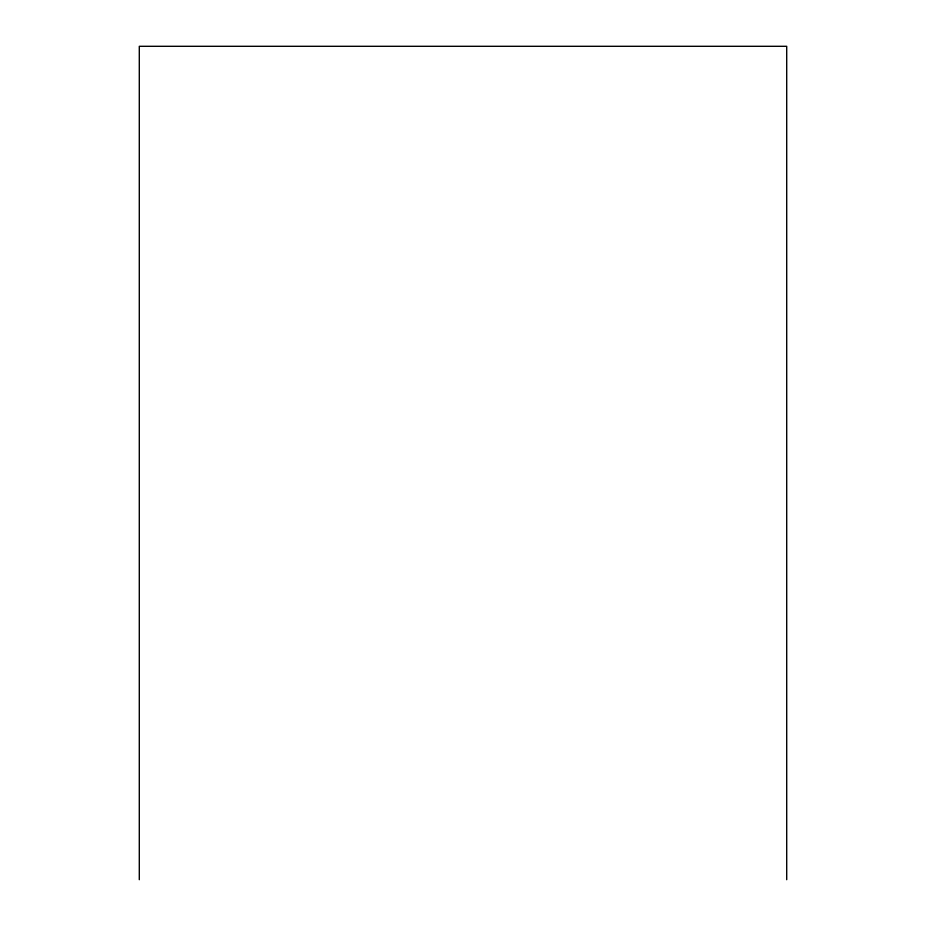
<?xml version="1.0" encoding="UTF-8"?>
<svg xmlns="http://www.w3.org/2000/svg" width="926" height="926" viewBox="0 0 926 926"><rect width="100%" height="100%" fill="white"/><g stroke="black" fill="none" stroke-linecap="round" stroke-linejoin="round"><path stroke-width="1.39" d="M786.706 879.7L786.706 46.3L139.294 46.3L139.294 879.7"/></g></svg>
